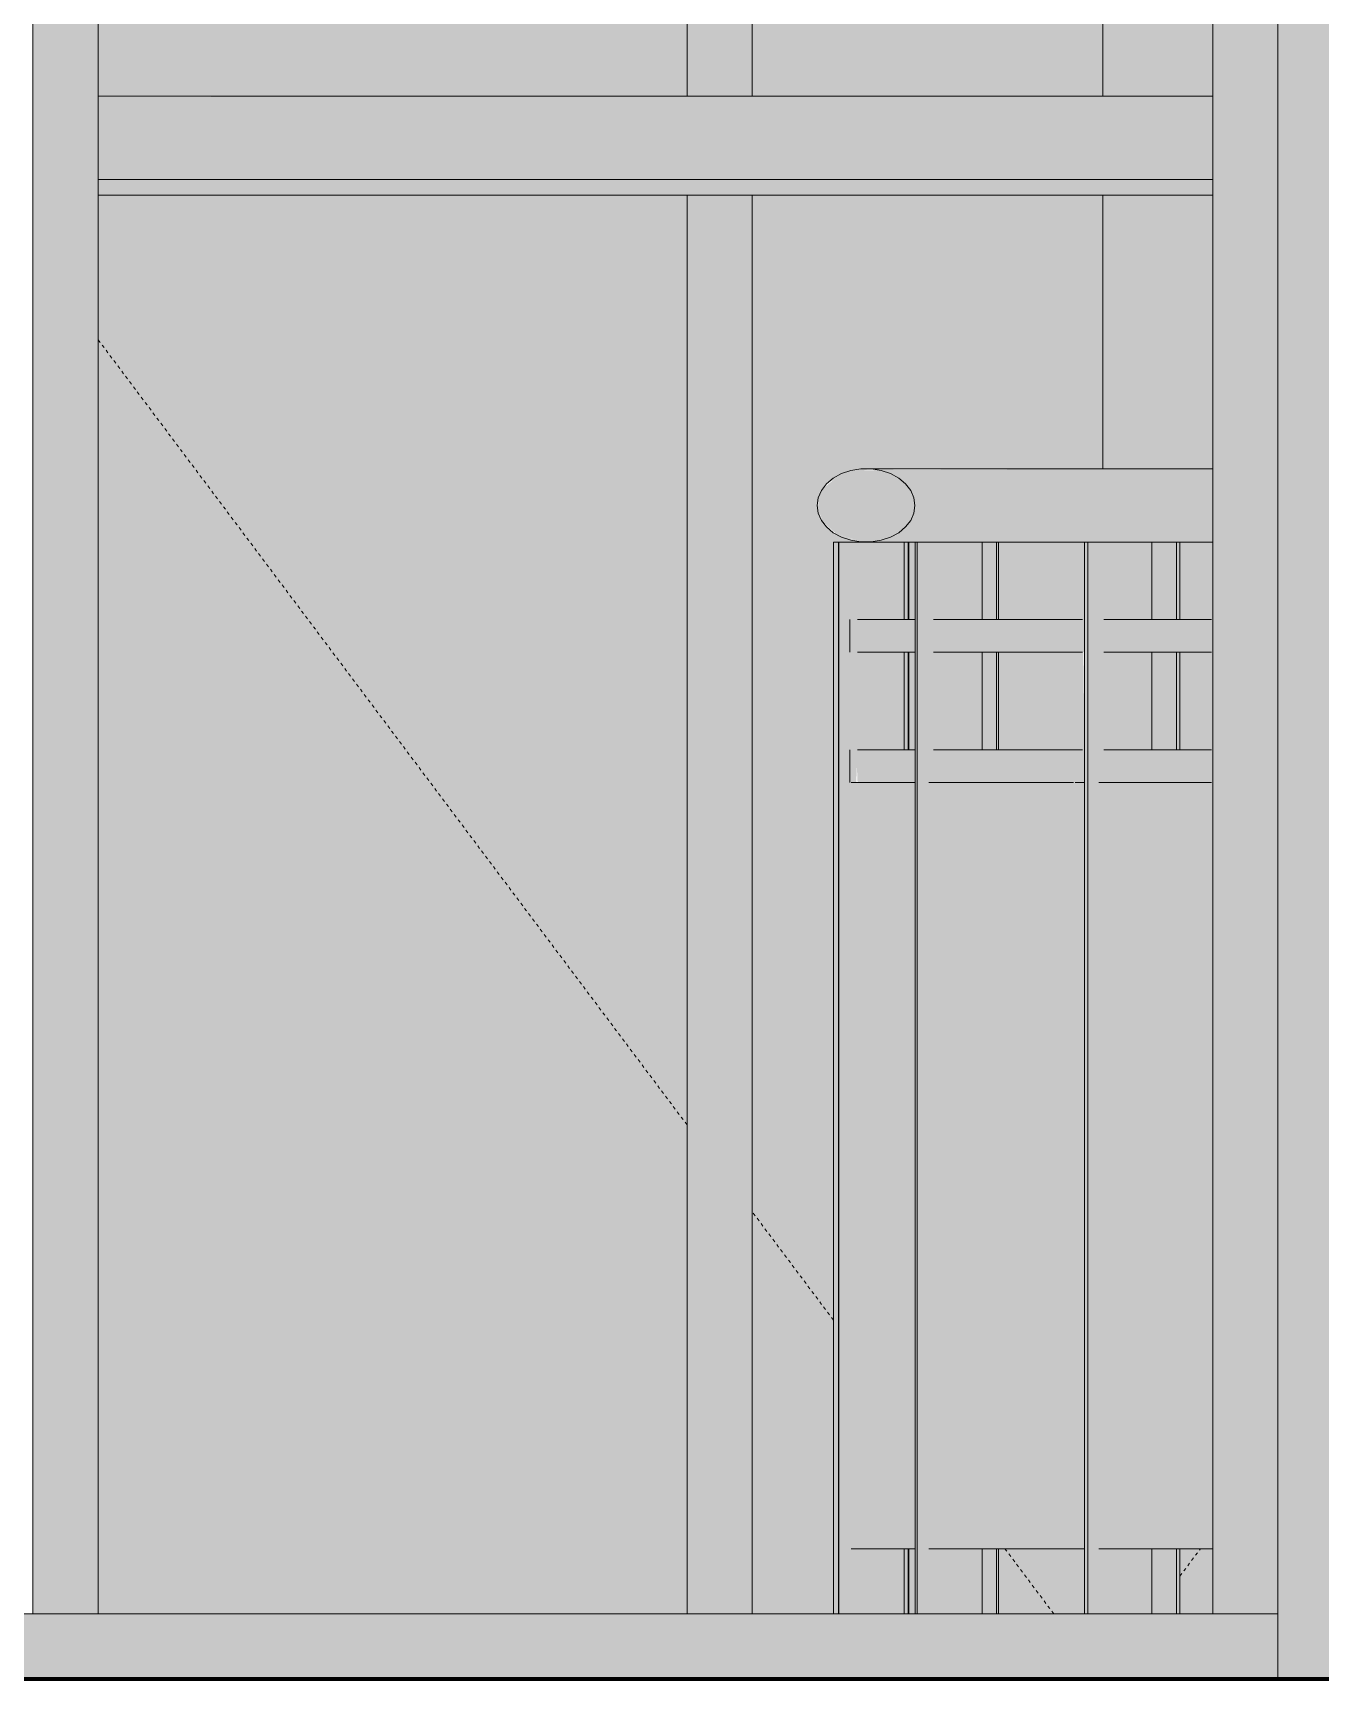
# Model space of a CAD drawing. Header units: inches. Extents: x 20478 to 36715, y -248 to 750.
# Drawn here: x 24791 to 24830.5, y 0 to 50.5 of the extents above; entities that cross this region are included whole.
import ezdxf

# ---------------------------------------------------------------- set-up
doc = ezdxf.new("R2010")
doc.units = ezdxf.units.IN
doc.header["$MEASUREMENT"] = 0
doc.linetypes.add('Dash 1_16_', pattern=[0.125, 0.0625, -0.0625])
for name, color, linetype, lineweight in [('A-DOOR', 31, 'Continuous', 13), ('A-FLOR-HRAL', 11, 'Continuous', 9), ('A-GLAZ-CWMG', 51, 'Continuous', 9), ('C-TOPO', 7, 'Continuous', 9), ('S-BEAM', 12, 'Continuous', 9)]:
    doc.layers.add(name, color=color, linetype=linetype, lineweight=lineweight)

# ---------------------------------------------------------------- blocks, each defined once
blk = doc.blocks.new('Girt_C - 8_D-1076209-Elevation - South')
at = {"layer": 'S-BEAM'}
h = blk.add_hatch(color=256, dxfattribs=at)
h.paths.add_polyline_path([(22811.14, 48.367), (22811.515, 48.396), (22811.515, 48.555), (22811.14, 48.53), (22811.14, 48.396)], flags=0)
h.paths.add_polyline_path([(22908.055, 48.367), (23337.393, 48.426), (23337.393, 48.555), (22889.262, 48.53), (22889.262, 48.367)], flags=0)
h.paths.add_polyline_path([(22883.89, 48.367), (22883.89, 48.555), (22849.703, 48.53), (22849.703, 48.367), (22873.496, 48.367)], flags=0)
h.paths.add_polyline_path([(23375.515, 48.367), (23375.515, 48.555), (23375.265, 48.505), (23375.265, 48.367)], flags=0)
h.paths.add_polyline_path([(23373.265, 48.367), (23373.265, 48.555), (23343.015, 48.504), (23343.015, 48.367), (23357.313, 48.367)], flags=0)
h = blk.add_hatch(color=256, dxfattribs=at)
h.paths.add_polyline_path([(23115.405, 46), (23337.393, 46), (23337.393, 48.367), (22889.262, 48.367), (22889.262, 46), (23098.126, 46)], flags=0)
h.paths.add_polyline_path([(22811.515, 46), (22811.515, 48.367), (22811.14, 48.367), (22811.14, 46)], flags=0)
h.paths.add_polyline_path([(22849.703, 46), (22883.89, 46), (22883.89, 48.367), (22849.703, 48.367)], flags=0)
h.paths.add_polyline_path([(23375.265, 46), (23375.515, 46), (23375.515, 48.367), (23375.265, 48.367), (23375.265, 48.248)], flags=0)
h.paths.add_polyline_path([(23373.265, 46), (23373.265, 48.367), (23343.015, 48.367), (23343.015, 46), (23357.313, 46)], flags=0)
h = blk.add_hatch(color=256, dxfattribs=at)
h.paths.add_polyline_path([(23098.126, 45.518), (23337.393, 45.518), (23337.393, 46), (22889.262, 46), (22889.262, 45.518), (23080.846, 45.518)], flags=0)
h.paths.add_polyline_path([(22811.515, 45.518), (22811.515, 46), (22811.14, 46), (22811.14, 45.518)], flags=0)
h.paths.add_polyline_path([(23375.515, 45.518), (23375.515, 46), (23375.265, 46), (23375.265, 45.518)], flags=0)
h.paths.add_polyline_path([(22849.703, 45.518), (22883.89, 45.518), (22883.89, 46), (22849.703, 46)], flags=0)
h.paths.add_polyline_path([(23373.265, 45.518), (23373.265, 46), (23343.015, 46), (23343.015, 45.518), (23357.313, 45.518)], flags=0)
for p, q in [((22883.89, 48.555), (22849.703, 48.555)), ((22849.703, 46), (22883.89, 46)), ((22849.703, 45.518), (22883.89, 45.518))]:
    blk.add_line(p, q, dxfattribs=at)
blk = doc.blocks.new('Rectangular Mullion - Rectangular Mullion 1-V28-Elevation - South')
at = {"layer": 'A-GLAZ-CWMG'}
h = blk.add_hatch(color=256, dxfattribs=at)
h.paths.add_polyline_path([(22867.765, 2), (22869.765, 2), (22869.765, 45.518), (22867.765, 45.518), (22867.765, 20.121)], flags=0)
h.paths.add_polyline_path([(22867.765, 48.555), (22869.765, 48.555), (22869.765, 94.5), (22867.765, 94.5), (22867.765, 57.624)], flags=0)
for p, q in [((22867.765, 94.5), (22867.765, 48.555)), ((22869.765, 94.5), (22869.765, 48.555)), ((22867.765, 45.518), (22867.765, 2)), ((22869.765, 45.518), (22869.765, 2))]:
    blk.add_line(p, q, dxfattribs=at)
blk = doc.blocks.new('Rectangular Mullion - Profile_Polycarbonate_Upper and left-791730-Elevation - South')
at = {"layer": 'A-GLAZ-CWMG'}
blk.add_hatch(color=256, dxfattribs=at).paths.add_polyline_path([(22888.474, 0), (22888.474, 144), (22885.89, 144), (22885.89, 0)], flags=0)
blk = doc.blocks.new('Double-Flush - 72_ x 96_-983185-Elevation - South')
at = {"layer": 'A-DOOR'}
h = blk.add_hatch(color=256, dxfattribs=at)
h.paths.add_polyline_path([(22849.703, 2), (22867.765, 2), (22867.765, 45.518), (22849.703, 45.518), (22849.703, 20.121)], flags=0)
h.paths.add_polyline_path([(22869.765, 2), (22872.255, 2), (22872.255, 34.869), (22874.57, 34.869), (22874.57, 32.5), (22874.767, 32.5), (22874.825, 34.869), (22877.321, 34.869), (22877.321, 32.5), (22879.957, 32.5), (22879.957, 34.869), (22872.983, 34.921), (22872.324, 35.139), (22872.252, 35.164), (22871.885, 35.542), (22871.855, 35.718), (22871.788, 35.766), (22871.755, 36), (22871.855, 36.336), (22872.065, 36.676), (22872.658, 37.008), (22873.282, 37.092), (22876.046, 37.125), (22880.515, 37.125), (22880.515, 45.518), (22869.765, 45.518), (22869.765, 20.121)], flags=0)
h.paths.add_polyline_path([(22874.767, 2), (22874.767, 4), (22874.57, 4), (22874.57, 2)], flags=0)
h.paths.add_polyline_path([(22877.321, 2), (22879.957, 2), (22879.957, 4), (22877.321, 4)], flags=0)
h.paths.add_polyline_path([(22874.767, 28.5), (22874.744, 31.5), (22874.57, 31.5), (22874.57, 28.5), (22874.744, 28.5)], flags=0)
h.paths.add_polyline_path([(22877.321, 28.5), (22879.957, 28.5), (22879.921, 31.5), (22877.321, 31.5), (22877.321, 29.497)], flags=0)
h.paths.add_polyline_path([(22873.022, 34.905), (22872.658, 34.982), (22873.017, 34.906)], flags=0)
h.paths.add_polyline_path([(22849.703, 48.555), (22867.765, 48.555), (22867.765, 94.5), (22849.703, 94.5), (22849.703, 57.624)], flags=0)
h.paths.add_polyline_path([(22880.515, 48.555), (22880.515, 94.5), (22869.765, 94.5), (22869.765, 48.555), (22873.496, 48.555)], flags=0)
h = blk.add_hatch(color=256, dxfattribs=at)
h.paths.add_polyline_path([(22883.89, 2), (22883.89, 4), (22882.882, 4), (22882.882, 2)], flags=0)
h.paths.add_polyline_path([(22908.055, 2.244), (22911.989, 2.244), (22911.989, 4), (22905.953, 4), (22905.953, 2.244)], flags=0)
h.paths.add_polyline_path([(22898.641, 2.244), (22898.641, 4), (22891.21, 4), (22891.21, 2.244)], flags=0)
h.paths.add_polyline_path([(22915.881, 2.244), (22916.515, 2.244), (22916.515, 4), (22915.881, 4)], flags=0)
h.paths.add_polyline_path([(22902.239, 2.244), (22903.953, 2.244), (22903.953, 4), (22902.239, 4)], flags=0)
h.paths.add_polyline_path([(22882.882, 28.5), (22883.89, 28.5), (22883.89, 31.5), (22882.882, 31.5), (22882.882, 29.497)], flags=0)
h.paths.add_polyline_path([(22908.078, 28.5), (22911.989, 28.5), (22911.989, 31.5), (22905.953, 31.5), (22905.953, 28.5), (22908.055, 28.5)], flags=0)
h.paths.add_polyline_path([(22916.515, 28.5), (22916.515, 31.5), (22915.881, 31.5), (22915.881, 28.5)], flags=0)
h.paths.add_polyline_path([(22891.21, 28.5), (22898.641, 28.5), (22898.641, 31.5), (22891.21, 31.5), (22891.21, 28.691)], flags=0)
h.paths.add_polyline_path([(22902.239, 28.5), (22903.953, 28.5), (22903.953, 31.5), (22902.239, 31.5), (22902.239, 29.497)], flags=0)
h.paths.add_polyline_path([(22908.055, 32.5), (22911.989, 32.5), (22911.989, 34.869), (22915.881, 34.869), (22915.881, 32.5), (22916.515, 32.5), (22916.515, 34.876), (22905.953, 34.875), (22905.953, 32.5), (22906.841, 32.5)], flags=0)
h.paths.add_polyline_path([(22903.953, 32.5), (22903.953, 34.875), (22891.21, 34.869), (22891.21, 32.5), (22898.641, 32.5), (22898.641, 34.869), (22902.239, 34.844), (22902.239, 32.5), (22903.272, 32.5)], flags=0)
h.paths.add_polyline_path([(22883.89, 32.5), (22883.89, 34.886), (22882.882, 34.869), (22882.882, 32.5)], flags=0)
h.paths.add_polyline_path([(22883.89, 37.118), (22883.89, 45.518), (22880.515, 45.518), (22880.515, 37.124), (22883.849, 37.118)], flags=0)
h.paths.add_polyline_path([(22899.31, 37.12), (22903.953, 37.125), (22903.953, 45.518), (22889.262, 45.518), (22889.276, 37.125), (22899.3, 37.12)], flags=0)
h.paths.add_polyline_path([(22914.067, 37.12), (22916.515, 37.124), (22916.515, 45.518), (22905.953, 45.518), (22905.987, 37.125), (22913.997, 37.121)], flags=0)
h.paths.add_polyline_path([(22905.953, 48.555), (22916.515, 48.555), (22916.515, 94.5), (22905.953, 94.5), (22905.953, 57.624)], flags=0)
h.paths.add_polyline_path([(22903.953, 48.555), (22903.953, 94.5), (22889.262, 94.5), (22889.262, 48.555)], flags=0)
h.paths.add_polyline_path([(22880.515, 48.555), (22883.89, 48.555), (22883.89, 94.5), (22880.515, 94.5), (22880.515, 57.624)], flags=0)
at = {"layer": 'A-DOOR', "lineweight": 9}
for p, q in [((22880.515, 48.555), (22880.515, 94.5)), ((22880.515, 94.5), (22880.515, 48.555)), ((22880.515, 37.123), (22880.515, 45.518)), ((22880.515, 45.518), (22880.515, 37.123))]:
    blk.add_line(p, q, dxfattribs=at)
at = {"layer": 'A-DOOR', "linetype": 'Dash 1_16_', "lineweight": 9}
for p, q in [((22867.765, 17), (22849.703, 41.083)), ((22872.255, 11.013), (22869.765, 14.333)), ((22879.015, 2), (22877.515, 4)), ((22882.882, 3.156), (22883.515, 4))]:
    blk.add_line(p, q, dxfattribs=at)
blk = doc.blocks.new('Rectangular Mullion - Rectangular Mullion 1-779229-Elevation - South')
at = {"layer": 'A-GLAZ-CWMG'}
blk.add_hatch(color=256, dxfattribs=at).paths.add_polyline_path([(26089.453, 0), (26125.64, 0), (26125.64, 2), (26089.453, 2), (26089.453, 1.37)], flags=0)
blk.add_line((26125.64, 2), (26089.453, 2), dxfattribs=at)
blk = doc.blocks.new('Rectangular Mullion - Rectangular Mullion 1-866959-Elevation - South')
at = {"layer": 'A-GLAZ-CWMG'}
blk.add_hatch(color=256, dxfattribs=at).paths.add_polyline_path([(22885.89, 0), (22885.89, 2), (22884.89, 2), (22884.89, 0)], flags=0)
for q in [(22884.89, 2), (22885.89, 0)]:
    blk.add_line((22885.89, 2), q, dxfattribs=at)
blk = doc.blocks.new('Rectangular Mullion - Rectangular Mullion 1-866963-Elevation - South')
at = {"layer": 'A-GLAZ-CWMG'}
blk.add_hatch(color=256, dxfattribs=at).paths.add_polyline_path([(22883.89, 2), (22885.89, 2), (22885.89, 97), (22883.89, 97), (22883.89, 10.745)], flags=0)
for p, q in [((22883.89, 97), (22883.89, 2)), ((22885.89, 2), (22885.89, 97)), ((22885.89, 2), (22883.89, 2))]:
    blk.add_line(p, q, dxfattribs=at)
blk = doc.blocks.new('Rectangular Mullion - Rectangular Mullion 1-827449-Elevation - South')
at = {"layer": 'A-GLAZ-CWMG'}
blk.add_hatch(color=256, dxfattribs=at).paths.add_polyline_path([(26016.078, 2), (26018.078, 2), (26018.078, 96), (26016.078, 96), (26016.078, 20.121)], flags=0)
for p, q in [((26016.078, 96), (26016.078, 2)), ((26018.078, 2), (26018.078, 96)), ((26018.078, 2), (26016.078, 2))]:
    blk.add_line(p, q, dxfattribs=at)
blk = doc.blocks.new('Railing - 2_ x 1_2_-V67-Elevation - South')
at = {"layer": 'A-FLOR-HRAL'}
h = blk.add_hatch(color=256, dxfattribs=at)
h.paths.add_polyline_path([(22882.017, 2), (22882.774, 2), (22882.774, 4), (22882.017, 4)], flags=0)
h.paths.add_polyline_path([(22882.136, 28.5), (22882.774, 28.5), (22882.774, 31.5), (22882.017, 31.5), (22882.017, 28.5)], flags=0)
h.paths.add_polyline_path([(22882.774, 32.5), (22882.774, 34.869), (22882.017, 34.869), (22882.017, 32.5), (22882.31, 32.5)], flags=0)
h = blk.add_hatch(color=256, dxfattribs=at)
h.paths.add_polyline_path([(22882.774, 2), (22882.882, 2), (22882.882, 4), (22882.774, 4)], flags=0)
h.paths.add_polyline_path([(22882.882, 28.5), (22882.882, 31.5), (22882.774, 31.5), (22882.774, 28.5)], flags=0)
h.paths.add_polyline_path([(22882.774, 32.5), (22882.882, 32.5), (22882.882, 34.869), (22882.774, 34.869), (22882.774, 34.185)], flags=0)
for p, q in [((22882.774, 34.869), (22882.017, 34.869)), ((22882.882, 34.869), (22882.774, 34.869)), ((22882.774, 32.5), (22882.774, 34.869)), ((22882.882, 32.5), (22882.882, 34.869)), ((22882.774, 28.5), (22882.774, 31.5)), ((22882.882, 28.5), (22882.882, 31.5)), ((22882.774, 2), (22882.774, 4)), ((22882.882, 2), (22882.882, 4))]:
    blk.add_line(p, q, dxfattribs=at)
blk = doc.blocks.new('Railing - 2_ x 1_2_-V68-Elevation - South')
at = {"layer": 'A-FLOR-HRAL'}
h = blk.add_hatch(color=256, dxfattribs=at)
h.paths.add_polyline_path([(22876.813, 2), (22877.256, 2), (22877.256, 4), (22876.813, 4)], flags=0)
h.paths.add_polyline_path([(22877.256, 28.5), (22877.256, 31.5), (22876.813, 31.5), (22876.822, 28.5)], flags=0)
h.paths.add_polyline_path([(22876.813, 32.5), (22877.256, 32.5), (22877.256, 34.869), (22876.813, 34.869), (22876.813, 34.185)], flags=0)
h = blk.add_hatch(color=256, dxfattribs=at)
h.paths.add_polyline_path([(22877.256, 2), (22877.321, 2), (22877.321, 4), (22877.256, 4)], flags=0)
h.paths.add_polyline_path([(22877.321, 28.5), (22877.321, 31.5), (22877.256, 31.5), (22877.256, 28.5)], flags=0)
h.paths.add_polyline_path([(22877.256, 32.5), (22877.321, 32.5), (22877.321, 34.869), (22877.256, 34.869), (22877.256, 34.185)], flags=0)
for p, q in [((22877.256, 34.869), (22876.813, 34.869)), ((22877.321, 34.869), (22877.256, 34.869)), ((22877.256, 32.5), (22877.256, 34.869)), ((22877.321, 32.5), (22877.321, 34.869)), ((22877.256, 28.5), (22877.256, 31.5)), ((22877.321, 28.5), (22877.321, 31.5)), ((22877.256, 2), (22877.256, 4)), ((22877.321, 2), (22877.321, 4))]:
    blk.add_line(p, q, dxfattribs=at)
blk = doc.blocks.new('Railing - 2_ x 1_2_-V69-Elevation - South')
at = {"layer": 'A-FLOR-HRAL'}
h = blk.add_hatch(color=256, dxfattribs=at)
h.paths.add_polyline_path([(22874.423, 2), (22874.55, 2), (22874.55, 4), (22874.423, 4)], flags=0)
h.paths.add_polyline_path([(22874.423, 28.5), (22874.55, 28.5), (22874.55, 31.5), (22874.423, 31.5), (22874.423, 29.497)], flags=0)
h.paths.add_polyline_path([(22874.423, 32.5), (22874.55, 32.5), (22874.55, 34.869), (22874.423, 34.869), (22874.423, 34.185)], flags=0)
blk.add_hatch(color=256, dxfattribs=at).paths.add_polyline_path([(22874.55, 32.5), (22874.57, 32.5), (22874.55, 34.185)], flags=0)
for p, q in [((22874.55, 34.869), (22874.423, 34.869)), ((22874.57, 34.869), (22874.55, 34.869)), ((22874.55, 32.5), (22874.55, 34.869)), ((22874.57, 32.5), (22874.57, 34.869)), ((22874.55, 28.5), (22874.55, 31.5)), ((22874.57, 28.5), (22874.57, 31.5)), ((22874.55, 2), (22874.55, 4)), ((22874.57, 2), (22874.57, 4))]:
    blk.add_line(p, q, dxfattribs=at)
blk = doc.blocks.new('Railing - 2_ x 1_2_-V70-Elevation - South')
at = {"layer": 'A-FLOR-HRAL'}
blk.add_hatch(color=256, dxfattribs=at).paths.add_polyline_path([(22872.409, 2), (22872.409, 34.869), (22872.255, 34.869), (22872.255, 2)], flags=0)
for p, q in [((22872.409, 34.869), (22872.255, 34.869)), ((22872.255, 34.869), (22872.255, 2))]:
    blk.add_line(p, q, dxfattribs=at)
blk = doc.blocks.new('Railing - 2_ x 1_2_-V71-Elevation - South')
at = {"layer": 'A-FLOR-HRAL'}
for points in [[(22872.424, 2), (22874.423, 2), (22874.423, 4), (22872.821, 4), (22872.821, 27.5), (22872.956, 27.5), (22872.996, 28.5), (22874.423, 28.5), (22874.423, 31.5), (22872.956, 31.5), (22872.996, 32.5), (22874.423, 32.5), (22874.423, 34.869), (22872.424, 34.869), (22872.424, 20.121)], [(22872.409, 2), (22872.424, 2), (22872.409, 20.121)]]:
    blk.add_hatch(color=256, dxfattribs=at).paths.add_polyline_path(points, flags=0)
for p, q in [((22872.424, 34.869), (22872.409, 34.869)), ((22872.409, 2), (22872.409, 34.869)), ((22874.423, 34.869), (22872.424, 34.869)), ((22872.424, 34.869), (22872.424, 2)), ((22874.423, 32.5), (22874.423, 34.869)), ((22874.423, 28.5), (22874.423, 31.5)), ((22874.423, 2), (22874.423, 4))]:
    blk.add_line(p, q, dxfattribs=at)
blk = doc.blocks.new('Railing - 2_ 8_-939652-Elevation - South')
at = {"layer": 'A-FLOR-HRAL'}
blk.add_hatch(color=256, dxfattribs=at).paths.add_polyline_path([(22873.496, 4), (22874.767, 4), (22874.767, 27.5), (22872.821, 27.5), (22872.821, 4)], flags=0)
for p, q in [((22873.036, 27.5), (22872.804, 27.5)), ((22872.804, 4), (22874.767, 4))]:
    blk.add_line(p, q, dxfattribs=at)
blk = doc.blocks.new('Railing - 2_ x 1_2_-V72-Elevation - South')
at = {"layer": 'A-FLOR-HRAL'}
for points in [[(22874.767, 2), (22874.827, 2), (22874.827, 34.869), (22874.767, 34.869), (22874.767, 10.745)], [(22874.827, 2), (22876.813, 2), (22876.813, 4), (22875.222, 4), (22875.222, 27.5), (22875.37, 27.5), (22875.37, 28.5), (22876.813, 28.5), (22876.813, 31.5), (22875.37, 31.5), (22875.37, 32.5), (22876.813, 32.5), (22876.813, 34.869), (22874.827, 34.869), (22874.827, 10.745)]]:
    blk.add_hatch(color=256, dxfattribs=at).paths.add_polyline_path(points, flags=0)
for p, q in [((22874.827, 34.869), (22874.767, 34.869)), ((22874.767, 2), (22874.767, 34.869)), ((22876.813, 34.869), (22874.827, 34.869)), ((22874.827, 34.869), (22874.827, 2)), ((22876.813, 32.5), (22876.813, 34.869)), ((22876.813, 28.5), (22876.813, 31.5)), ((22876.813, 2), (22876.813, 4))]:
    blk.add_line(p, q, dxfattribs=at)
blk = doc.blocks.new('Railing - 2_ 8_-V73-Elevation - South')
at = {"layer": 'A-FLOR-HRAL'}
blk.add_hatch(color=256, dxfattribs=at).paths.add_polyline_path([(22879.957, 4), (22879.957, 27.5), (22875.222, 27.5), (22875.222, 4)], flags=0)
for p, q in [((22875.91, 27.5), (22875.184, 27.5)), ((22879.957, 27.5), (22879.674, 27.5)), ((22875.184, 4), (22879.957, 4))]:
    blk.add_line(p, q, dxfattribs=at)
blk = doc.blocks.new('Railing - 2_ x 1_2_-V74-Elevation - South')
at = {"layer": 'A-FLOR-HRAL'}
for points in [[(22879.957, 2), (22880.06, 2), (22880.06, 34.869), (22879.957, 34.869), (22879.957, 10.745)], [(22880.06, 2), (22882.017, 2), (22882.017, 4), (22880.449, 4), (22880.449, 27.5), (22880.598, 27.5), (22880.598, 28.5), (22882.017, 28.5), (22882.017, 31.5), (22880.598, 31.5), (22880.598, 32.5), (22882.017, 32.5), (22882.017, 34.869), (22880.06, 34.869), (22880.06, 10.745)]]:
    blk.add_hatch(color=256, dxfattribs=at).paths.add_polyline_path(points, flags=0)
for p, q in [((22880.06, 34.869), (22879.957, 34.869)), ((22879.957, 2), (22879.957, 34.869)), ((22882.017, 34.869), (22880.06, 34.869)), ((22880.06, 34.869), (22880.06, 2)), ((22882.017, 32.5), (22882.017, 34.869)), ((22882.017, 28.5), (22882.017, 31.5)), ((22882.017, 2), (22882.017, 4))]:
    blk.add_line(p, q, dxfattribs=at)
blk = doc.blocks.new('Railing - 2_ 8_-V75-Elevation - South')
at = {"layer": 'A-FLOR-HRAL'}
blk.add_hatch(color=256, dxfattribs=at).paths.add_polyline_path([(22882.136, 4), (22883.89, 4), (22883.89, 27.5), (22880.449, 27.5), (22880.449, 4)], flags=0)
for p, q in [((22881.193, 27.5), (22880.392, 27.5)), ((22880.392, 4), (22883.89, 4))]:
    blk.add_line(p, q, dxfattribs=at)
blk = doc.blocks.new('Railing - Railing-939582-Elevation - South')
at = {"layer": 'A-FLOR-HRAL'}
h = blk.add_hatch(color=256, dxfattribs=at)
h.paths.add_polyline_path([(22872.996, 31.5), (22874.767, 31.5), (22874.767, 32.5), (22872.956, 32.5), (22872.956, 31.5)], flags=0)
h.paths.add_polyline_path([(22879.957, 31.5), (22879.957, 32.5), (22875.37, 32.5), (22875.37, 31.5), (22878.752, 31.5)], flags=0)
h.paths.add_polyline_path([(22880.598, 31.5), (22883.89, 31.5), (22883.89, 32.5), (22880.598, 32.5), (22880.598, 31.797)], flags=0)
h.paths.add_polyline_path([(23233.255, 31.5), (23233.255, 32.5), (23232.453, 32.5), (23232.453, 31.5)], flags=0)
h.paths.add_polyline_path([(23154.872, 31.5), (23156.453, 31.5), (23156.453, 32.5), (23128.169, 32.5), (23128.169, 31.5), (23149.963, 31.5)], flags=0)
h.paths.add_polyline_path([(22889.262, 31.5), (22898.641, 31.5), (22898.641, 32.5), (22889.262, 32.5), (22889.262, 32.196)], flags=0)
h.paths.add_polyline_path([(22899.347, 31.5), (22903.953, 31.5), (22903.953, 32.5), (22899.347, 32.5), (22899.347, 31.931)], flags=0)
h.paths.add_polyline_path([(23127.538, 31.5), (23127.538, 32.5), (23123.078, 32.5), (23123.078, 31.5), (23124.044, 31.5)], flags=0)
h.paths.add_polyline_path([(23116.857, 31.5), (23121.078, 31.5), (23121.078, 32.5), (23097.988, 32.5), (23097.988, 31.5), (23115.405, 31.5)], flags=0)
h.paths.add_polyline_path([(22905.953, 31.5), (22911.989, 31.5), (22911.989, 32.5), (22905.953, 32.5), (22905.953, 31.665)], flags=0)
h.paths.add_polyline_path([(22912.663, 31.5), (22927.873, 31.5), (22927.873, 32.5), (22912.663, 32.498)], flags=0)
h.paths.add_polyline_path([(23092.262, 31.5), (23097.314, 31.5), (23097.314, 32.5), (23090.89, 32.5), (23090.89, 31.5)], flags=0)
h.paths.add_polyline_path([(22928.613, 31.5), (22940.14, 31.5), (22940.14, 32.5), (22928.613, 32.5), (22928.613, 32.064)], flags=0)
h.paths.add_polyline_path([(23080.89, 31.5), (23080.846, 32.5), (23068.84, 32.464), (23068.84, 31.5), (23080.846, 31.5)], flags=0)
h.paths.add_polyline_path([(22942.14, 31.5), (22946.169, 31.5), (22946.169, 32.5), (22942.14, 32.5), (22942.14, 32.236)], flags=0)
h.paths.add_polyline_path([(23068.163, 31.5), (23068.163, 32.5), (23050.703, 32.5), (23050.703, 31.5), (23063.567, 31.5)], flags=0)
h.paths.add_polyline_path([(22946.892, 31.5), (22966.732, 31.5), (22966.732, 32.5), (22946.892, 32.5), (22946.892, 31.631)], flags=0)
h.paths.add_polyline_path([(22967.476, 31.5), (22976.328, 31.5), (22976.328, 32.5), (22967.476, 32.5), (22967.476, 32.198)], flags=0)
h.paths.add_polyline_path([(23048.703, 31.5), (23048.703, 32.5), (23041.036, 32.5), (23041.036, 31.5), (23046.288, 31.5)], flags=0)
h.paths.add_polyline_path([(23040.315, 31.5), (23040.315, 32.5), (23014.713, 32.5), (23014.713, 31.5), (23037.649, 31.5)], flags=0)
h.paths.add_polyline_path([(22978.328, 31.5), (22989.399, 31.5), (22989.399, 32.5), (22978.328, 32.5), (22978.328, 32.006)], flags=0)
h.paths.add_polyline_path([(22990.137, 31.5), (23012.515, 31.54), (23012.515, 32.5), (22990.137, 32.5), (22990.137, 31.764)], flags=0)
h = blk.add_hatch(color=256, dxfattribs=at)
h.paths.add_polyline_path([(22873.036, 27.5), (22874.767, 27.5), (22874.767, 28.5), (22872.956, 28.5), (22872.996, 27.5)], flags=0)
h.paths.add_polyline_path([(22879.957, 27.5), (22879.957, 28.5), (22875.37, 28.5), (22875.37, 27.5), (22879.674, 27.5)], flags=0)
h.paths.add_polyline_path([(23233.255, 27.5), (23233.255, 28.5), (23232.453, 28.5), (23232.453, 27.5)], flags=0)
h.paths.add_polyline_path([(23154.872, 27.5), (23156.453, 27.5), (23156.453, 28.5), (23128.169, 28.5), (23128.169, 27.5), (23149.963, 27.5)], flags=0)
h.paths.add_polyline_path([(22880.598, 27.5), (22883.89, 27.5), (22883.89, 28.5), (22880.598, 28.5), (22880.598, 27.797)], flags=0)
h.paths.add_polyline_path([(23116.857, 27.5), (23121.078, 27.5), (23121.078, 28.5), (23097.988, 28.5), (23097.988, 27.5), (23115.405, 27.5)], flags=0)
h.paths.add_polyline_path([(23123.612, 27.5), (23127.538, 27.5), (23127.538, 28.5), (23123.078, 28.5), (23123.078, 27.5)], flags=0)
h.paths.add_polyline_path([(22889.262, 27.5), (22898.641, 27.5), (22898.641, 28.5), (22889.262, 28.5), (22889.262, 28.196)], flags=0)
h.paths.add_polyline_path([(22903.953, 27.5), (22903.953, 28.5), (22899.347, 28.5), (22899.347, 27.5), (22901.471, 27.5)], flags=0)
h.paths.add_polyline_path([(22905.953, 27.5), (22911.989, 27.5), (22911.989, 28.5), (22905.953, 28.5), (22905.953, 27.665)], flags=0)
h.paths.add_polyline_path([(23092.262, 27.5), (23097.314, 27.5), (23097.314, 28.5), (23090.89, 28.5), (23090.89, 27.5)], flags=0)
h.paths.add_polyline_path([(22912.663, 27.5), (22927.873, 27.5), (22927.873, 28.5), (22912.663, 28.498)], flags=0)
h.paths.add_polyline_path([(23080.89, 27.5), (23080.846, 28.5), (23068.84, 28.464), (23068.84, 27.5), (23080.846, 27.5)], flags=0)
h.paths.add_polyline_path([(23064.849, 27.5), (23068.163, 27.522), (23068.163, 28.5), (23050.703, 28.5), (23050.703, 27.5), (23063.567, 27.5)], flags=0)
h.paths.add_polyline_path([(22940.14, 27.5), (22940.14, 28.5), (22928.613, 28.5), (22928.613, 27.5), (22940.065, 27.5)], flags=0)
h.paths.add_polyline_path([(22942.14, 27.5), (22946.169, 27.5), (22946.169, 28.5), (22942.14, 28.5), (22942.14, 28.236)], flags=0)
h.paths.add_polyline_path([(23048.703, 27.5), (23048.703, 28.5), (23041.036, 28.5), (23041.036, 27.5), (23046.288, 27.5)], flags=0)
h.paths.add_polyline_path([(22956.158, 27.5), (22966.732, 27.5), (22966.732, 28.5), (22946.892, 28.5), (22946.892, 27.5), (22948.856, 27.5)], flags=0)
h.paths.add_polyline_path([(23034.343, 27.5), (23040.315, 27.5), (23040.315, 28.5), (23014.713, 28.5), (23014.713, 27.5), (23029.009, 27.5)], flags=0)
h.paths.add_polyline_path([(22976.328, 27.5), (22976.328, 28.5), (22967.476, 28.5), (22967.476, 27.5), (22973.73, 27.5)], flags=0)
h.paths.add_polyline_path([(23012.515, 27.5), (23012.515, 28.5), (22990.137, 28.5), (22990.137, 27.5), (23011.73, 27.5)], flags=0)
h.paths.add_polyline_path([(22989.399, 27.5), (22989.399, 28.5), (22978.328, 28.5), (22978.328, 27.5), (22986.703, 27.5)], flags=0)
for p, q in [((22872.755, 32.5), (22872.755, 31.5)), ((22872.996, 32.5), (22874.741, 32.5)), ((22875.323, 32.5), (22879.898, 32.5)), ((22880.549, 32.5), (22883.854, 32.5)), ((22872.996, 31.5), (22874.741, 31.5)), ((22875.323, 31.5), (22879.898, 31.5)), ((22880.549, 31.5), (22883.854, 31.5)), ((22872.755, 28.5), (22872.755, 27.5)), ((22872.996, 28.5), (22874.741, 28.5)), ((22875.323, 28.5), (22879.898, 28.5)), ((22880.549, 28.5), (22883.854, 28.5)), ((22872.996, 27.5), (22874.741, 27.5)), ((22875.852, 27.5), (22879.621, 27.5)), ((22881.178, 27.5), (22883.854, 27.5))]:
    blk.add_line(p, q, dxfattribs=at)
for name in ['Railing - 2_ x 1_2_-V70-Elevation - South', 'Railing - 2_ x 1_2_-V71-Elevation - South', 'Railing - 2_ x 1_2_-V69-Elevation - South', 'Railing - 2_ x 1_2_-V72-Elevation - South', 'Railing - 2_ x 1_2_-V68-Elevation - South', 'Railing - 2_ x 1_2_-V74-Elevation - South', 'Railing - 2_ x 1_2_-V67-Elevation - South', 'Railing - 2_ 8_-939652-Elevation - South', 'Railing - 2_ 8_-V73-Elevation - South', 'Railing - 2_ 8_-V75-Elevation - South']:
    blk.add_blockref(name, (0, 0))
blk = doc.blocks.new('Top Rail Type - Top Rail_Internal_-939601-Elevation - South')
at = {"layer": 'A-FLOR-HRAL'}
h = blk.add_hatch(color=256, dxfattribs=at)
h.paths.add_polyline_path([(22873.322, 36), (22883.89, 36), (22883.89, 37.104), (22882.035, 37.124), (22872.867, 37.078), (22872.55, 36.984), (22872.4, 36.902), (22871.973, 36.541), (22871.788, 36.234), (22871.788, 36), (22872.72, 36)], flags=0)
h.paths.add_polyline_path([(22997.017, 36), (23012.515, 36.018), (23012.515, 37.124), (22978.328, 37.089), (22978.328, 36), (22994.62, 36)], flags=0)
h.paths.add_polyline_path([(23020.34, 36), (23048.703, 36), (23048.703, 37.123), (23014.515, 37.104), (23014.515, 36), (23017.615, 36)], flags=0)
h.paths.add_polyline_path([(23232.453, 36), (23233.255, 36), (23233.255, 37.119), (23232.453, 37.065), (23232.453, 36.203)], flags=0)
h.paths.add_polyline_path([(22973.01, 36), (22976.328, 36), (22976.328, 37.124), (22942.14, 37.099), (22942.14, 36), (22968.532, 36)], flags=0)
h.paths.add_polyline_path([(23151.583, 36), (23156.453, 36), (23156.453, 37.119), (23134.451, 37.124), (23123.078, 37.109), (23123.078, 36), (23149.963, 36)], flags=0)
h.paths.add_polyline_path([(22889.262, 36), (22903.953, 36), (22903.943, 37.122), (22889.262, 37.058), (22889.262, 36.053)], flags=0)
h.paths.add_polyline_path([(23116.534, 36), (23121.078, 36), (23121.078, 37.116), (23090.89, 37.117), (23090.89, 36), (23115.405, 36)], flags=0)
h.paths.add_polyline_path([(23050.703, 36), (23080.89, 36), (23080.846, 37.124), (23050.703, 37.063), (23050.703, 36.008)], flags=0)
h.paths.add_polyline_path([(22939.251, 36), (22940.14, 36), (22940.14, 37.124), (22905.953, 37.087), (22905.953, 36), (22935.508, 36)], flags=0)
h = blk.add_hatch(color=256, dxfattribs=at)
h.paths.add_polyline_path([(22903.496, 34.875), (22903.953, 34.905), (22903.953, 36), (22889.262, 35.945), (22889.262, 34.876), (22902.187, 34.875)], flags=0)
h.paths.add_polyline_path([(22914.867, 34.875), (22932.869, 34.885), (22940.14, 34.903), (22940.14, 36), (22905.953, 35.997), (22905.953, 34.875), (22912.904, 34.877)], flags=0)
h.paths.add_polyline_path([(22878.187, 34.875), (22879.189, 34.887), (22883.89, 34.892), (22883.89, 36), (22871.755, 36), (22871.788, 35.766), (22871.877, 35.702), (22871.885, 35.542), (22872.324, 35.139), (22873.062, 34.902), (22874.367, 34.878), (22877.816, 34.876)], flags=0)
h.paths.add_polyline_path([(22942.441, 34.875), (22976.328, 34.94), (22976.328, 36), (22942.14, 36), (22942.14, 34.876)], flags=0)
h.paths.add_polyline_path([(23123.923, 34.875), (23156.453, 34.944), (23156.453, 36), (23123.078, 35.972), (23123.078, 34.875)], flags=0)
h.paths.add_polyline_path([(23074.947, 34.875), (23080.89, 34.935), (23080.846, 36), (23050.703, 35.992), (23050.716, 34.877), (23072.207, 34.877)], flags=0)
h.paths.add_polyline_path([(23040.393, 34.875), (23048.703, 34.904), (23048.703, 36), (23014.515, 36), (23014.515, 34.876), (23034.717, 34.88), (23037.649, 34.878)], flags=0)
h.paths.add_polyline_path([(22998.019, 34.875), (23012.515, 34.908), (23012.515, 36), (22978.328, 36), (22978.328, 34.894), (22994.451, 34.877)], flags=0)
h.paths.add_polyline_path([(23121.078, 34.876), (23121.078, 36), (23090.89, 36), (23090.89, 34.879), (23118.072, 34.876)], flags=0)
h.paths.add_polyline_path([(23232.453, 34.88), (23233.255, 34.93), (23233.255, 36), (23232.453, 35.951), (23232.453, 34.921)], flags=0)
h = blk.add_hatch(color=256, dxfattribs=at)
h.paths.add_polyline_path([(22874.167, 34.876), (22874.127, 34.882), (22874.127, 34.876)], flags=0)
h.paths.add_polyline_path([(22976.328, 34.876), (22976.328, 34.897), (22975.906, 34.876)], flags=0)
h.paths.add_polyline_path([(23048.703, 34.876), (23048.703, 34.882), (23047.841, 34.877)], flags=0)
h.paths.add_polyline_path([(22940.14, 34.877), (22940.14, 34.882), (22939.584, 34.877)], flags=0)
for p, q in [((22873.247, 37.119), (22873.409, 37.119)), ((22883.89, 37.125), (22882.654, 37.125))]:
    blk.add_line(p, q, dxfattribs=at)
at = {"layer": 'A-FLOR-HRAL', "flags": 128}
for points in [[(22874.755, 36), (22874.723, 36.234), (22874.626, 36.458), (22874.469, 36.661), (22874.259, 36.836), (22874.005, 36.974), (22873.719, 37.07), (22873.412, 37.119), (22873.099, 37.119), (22872.792, 37.07), (22872.505, 36.974), (22872.252, 36.836), (22872.042, 36.661), (22871.885, 36.458), (22871.788, 36.234), (22871.755, 36)], [(22871.788, 36.234), (22871.885, 36.458), (22872.042, 36.661), (22872.252, 36.836), (22872.505, 36.974), (22872.792, 37.07), (22873.099, 37.119), (22873.225, 37.119)], [(22873.255, 37.125), (22873.456, 37.125), (22874.056, 37.125), (22875.055, 37.125), (22876.452, 37.125), (22878.246, 37.125), (22880.434, 37.125), (22883.015, 37.125), (22883.89, 37.125)], [(22874.854, 37.125), (22874.471, 37.125), (22873.685, 37.125), (22873.299, 37.125)], [(22881.047, 37.125), (22879.215, 37.125), (22877.237, 37.125), (22876.186, 37.125)], [(22871.755, 36), (22871.788, 35.766), (22871.885, 35.542), (22872.042, 35.339), (22872.252, 35.164), (22872.505, 35.026), (22872.792, 34.93), (22873.099, 34.881), (22873.412, 34.881), (22873.719, 34.93), (22874.005, 35.026), (22874.259, 35.164), (22874.469, 35.339), (22874.626, 35.542), (22874.723, 35.766), (22874.755, 36)], [(22873.496, 34.895), (22873.412, 34.881), (22873.099, 34.881), (22872.792, 34.93), (22872.505, 35.026), (22872.252, 35.164), (22872.042, 35.339), (22871.885, 35.542), (22871.788, 35.766)], [(22873.255, 34.875), (22873.456, 34.875), (22874.056, 34.875), (22875.055, 34.875), (22876.452, 34.875), (22878.246, 34.875), (22880.434, 34.875), (22883.015, 34.875), (22883.89, 34.875)], [(22883.89, 34.875), (22881.586, 34.875), (22879.215, 34.875), (22877.237, 34.875), (22875.655, 34.875), (22874.471, 34.875), (22873.685, 34.875), (22873.299, 34.875), (22873.255, 34.875)]]:
    blk.add_lwpolyline(points, dxfattribs=at)

msp = doc.modelspace()

# ---------------------------------------------------------------- linework, layer by layer
at = {"layer": 'C-TOPO', "lineweight": 70}
msp.add_line((25185.97935, 0), (23883.74539, 0), dxfattribs=at)
at = {"layer": 'C-TOPO'}
msp.add_line((25185.97919, 0), (23883.74539, 0), dxfattribs=at)

# ---------------------------------------------------------------- block references
at = {"layer": 'A-DOOR'}
msp.add_blockref('Double-Flush - 72_ x 96_-983185-Elevation - South', (1943.32392, 0), dxfattribs=at)
at = {"layer": 'A-FLOR-HRAL'}
for name in ['Top Rail Type - Top Rail_Internal_-939601-Elevation - South', 'Railing - Railing-939582-Elevation - South']:
    msp.add_blockref(name, (1943.32392, 0), dxfattribs=at)
at = {"layer": 'A-GLAZ-CWMG'}
for name, p in [('Rectangular Mullion - Profile_Polycarbonate_Upper and left-791730-Elevation - South', (1943.32392, 0)), ('Rectangular Mullion - Rectangular Mullion 1-866963-Elevation - South', (1943.32392, 0)), ('Rectangular Mullion - Rectangular Mullion 1-827449-Elevation - South', (-1225.05108, 0)), ('Rectangular Mullion - Rectangular Mullion 1-V28-Elevation - South', (1943.32392, 0)), ('Rectangular Mullion - Rectangular Mullion 1-779229-Elevation - South', (-1333.61358, 0)), ('Rectangular Mullion - Rectangular Mullion 1-779229-Elevation - South', (-1297.42608, 0)), ('Rectangular Mullion - Rectangular Mullion 1-866959-Elevation - South', (1943.32392, 0))]:
    msp.add_blockref(name, p, dxfattribs=at)
at = {"layer": 'S-BEAM'}
msp.add_blockref('Girt_C - 8_D-1076209-Elevation - South', (1943.32392, 0), dxfattribs=at)

doc.saveas('drawing.dxf')
